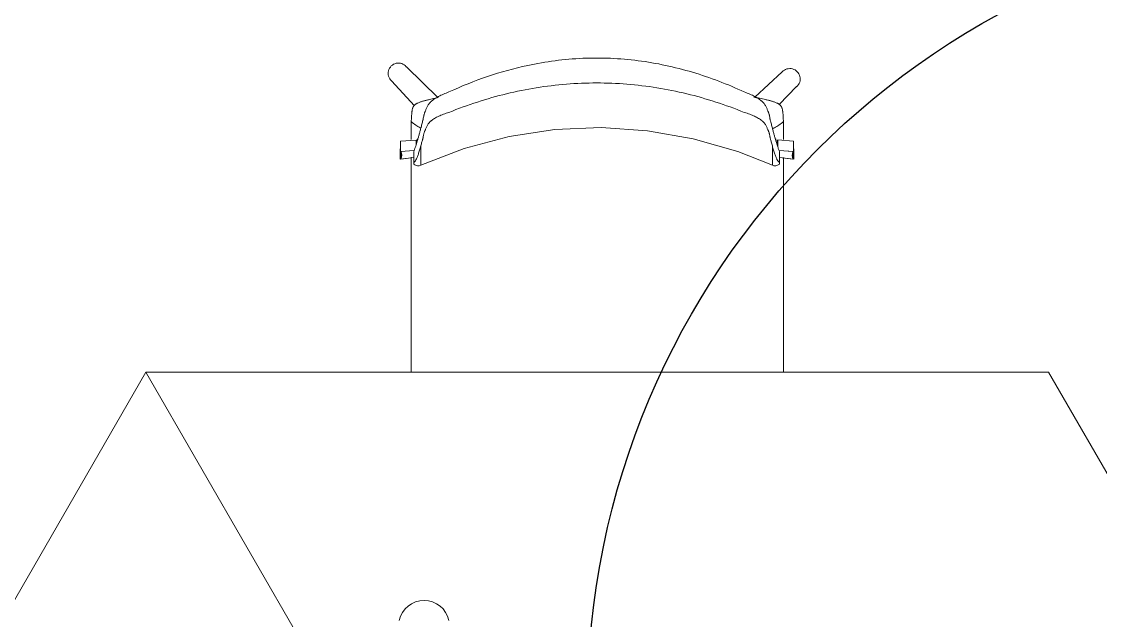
# Model space of a CAD drawing. Header units: millimetres. Extents: x 155920 to 295199, y -4084 to 97293.
# Drawn here: x 175965 to 177339, y 24574 to 25336 of the extents above; entities that cross this region are included whole.
import ezdxf

# ---------------------------------------------------------------- set-up
doc = ezdxf.new("R2010")
doc.units = ezdxf.units.MM
doc.header["$MEASUREMENT"] = 0
doc.layers.add('A-GENM', color=8, linetype='CONTINUOUS', lineweight=9)
doc.layers.add('I-FURN', color=8, linetype='CONTINUOUS', lineweight=9)
doc.layers.add('Social Distancing', color=7, linetype='CONTINUOUS')

msp = doc.modelspace()

# ---------------------------------------------------------------- linework, layer by layer
at = {"layer": 'A-GENM'}
msp.add_arc((176477.6, 24567), 32.5, 12.6804, 167.3196, dxfattribs=at)
at = {"layer": 'I-FURN'}
for p, q in [((176495.6, 25239.6), (176455, 25279.1)), ((176934, 25272.4), (176898.9, 25240.2)), ((176436.3, 25260.9), (176465.3, 25229.3)), ((176930.1, 25230.9), (176952.2, 25253.7)), ((176585.8, 25190), (176644.2, 25198.9)), ((176644.2, 25198.9), (176703.3, 25201.5)), ((176703.3, 25201.5), (176762.3, 25197.6)), ((176762.3, 25197.6), (176820.6, 25187.4)), ((176447.6, 25184.4), (176467.5, 25185.7)), ((176447.6, 25171.1), (176447.6, 25184.4)), ((176467.5, 25185.7), (176467.5, 25179.8)), ((176468.4, 25185.8), (176468.4, 25182.8)), ((176528.7, 25174.8), (176585.8, 25190)), ((176820.6, 25187.4), (176877.4, 25171)), ((176927.4, 25179.8), (176927.4, 25185.7)), ((176928.3, 25185.8), (176948.2, 25184.4)), ((176928.3, 25176.9), (176928.3, 25185.8)), ((176948.2, 25184.4), (176948.2, 25171.1)), ((176447.2, 25174.7), (176447.2, 25161.3)), ((176464.9, 25172.2), (176447.6, 25171.1)), ((176464.4, 25157.2), (176464.4, 25170.8)), ((176473.5, 25153.5), (176528.7, 25174.8)), ((176877.4, 25171), (176921.3, 25153.5)), ((176948.2, 25171.1), (176929.9, 25172.3)), ((176947.3, 25171.1), (176929.9, 25172.2)), ((176930.4, 25157.2), (176930.4, 25170.8)), ((176948.5, 25161.4), (176948.5, 25174.7)), ((176447.2, 25161.3), (176464.4, 25163.4)), ((176448.2, 25161.4), (176464.4, 25163.3)), ((176464.4, 25155.1), (176466, 25154)), ((176466, 25154), (176467.7, 25153.3)), ((176467.7, 25153.3), (176469.2, 25153)), ((176469.2, 25153), (176471.5, 25153)), ((176471.5, 25153), (176473.5, 25153.5)), ((176923.4, 25153), (176921.3, 25153.5)), ((176925.7, 25153), (176923.4, 25153)), ((176927.1, 25153.3), (176925.7, 25153)), ((176928.9, 25154), (176927.1, 25153.3)), ((176930.4, 25155.1), (176928.9, 25154)), ((176930.4, 25163.5), (176948.5, 25161.4)), ((176930.4, 25163.4), (176947.6, 25161.3)), ((176123.2, 24890.1), (175548.2, 23894.1)), ((176678.2, 23928.8), (176123.2, 24890.1)), ((177273.2, 24890.1), (176123.2, 24890.1)), ((176123.2, 24890.1), (176678.2, 23928.8)), ((177848.2, 23894.2), (177273.2, 24890.1))]:
    msp.add_line(p, q, dxfattribs=at)
for centre, start, end in [((176445, 25270.6), 40.4176, 228.0338), ((176943.7, 25263.6), 310.3941, 138.0104)]:
    msp.add_arc(centre, 13.1, start, end, dxfattribs=at)
for centre, start_param, end_param in [((176430.8, 25180.1), 5.960696, 6.044337), ((176430.8, 25166.7), 5.960696, 6.540192), ((176431.7, 25166.8), 5.960696, 6.540192), ((176964.1, 25166.7), 2.884586, 3.464082), ((176965, 25166.8), 2.884586, 3.464082), ((176965, 25180.1), 3.380441, 3.464082)]:
    msp.add_ellipse(centre, major_axis=(17.4, 0), ratio=0.978487, start_param=start_param, end_param=end_param, dxfattribs=at)
for points, knots in [([(176509.3, 25246.9), (176525.3, 25254.4), (176558.2, 25267.5), (176615.1, 25283.3), (176679.6, 25291.8), (176750.6, 25288.7), (176808.4, 25276.2), (176853.1, 25261), (176874.8, 25251.9), (176885.6, 25246.9)], [-1, -1, -1, -1, -0.863636, -0.727273, -0.545455, -0.363636, -0.181818, -0.090909, 0, 0, 0, 0]), ([(176885.6, 25220.8), (176873.6, 25225.7), (176849.5, 25234.5), (176799.9, 25248.6), (176736.2, 25258.9), (176658.7, 25258.9), (176595, 25248.6), (176545.4, 25234.5), (176521.2, 25225.7), (176509.3, 25220.8)], [-1, -1, -1, -1, -0.9, -0.8, -0.6, -0.4, -0.2, -0.1, 0, 0, 0, 0]), ([(176461.2, 25209.1), (176461.3, 25210.2), (176461.4, 25211.9), (176461.5, 25213.8), (176461.6, 25214.9), (176461.6, 25215.7), (176461.7, 25216.5), (176461.8, 25217.5), (176461.9, 25218.8), (176462, 25220), (176462.1, 25220.9), (176462.1, 25221.4), (176462.2, 25221.8), (176462.2, 25222.2), (176462.3, 25222.7), (176462.4, 25223.6), (176462.6, 25224.8), (176463, 25226.1), (176463.4, 25227.3), (176464, 25228.6), (176464.9, 25229.7), (176465.9, 25230.7), (176466.8, 25231.3), (176467.5, 25231.7), (176468.1, 25232.1), (176469.1, 25232.6), (176470.4, 25233.2), (176472.1, 25233.9), (176473.9, 25234.5), (176475.6, 25235), (176477.2, 25235.5), (176478.8, 25235.9), (176480.5, 25236.3), (176482.3, 25236.8), (176484.8, 25237.4), (176489.2, 25238.4), (176492.9, 25239.2), (176495.3, 25239.7)], [0, 0, 0, 0, 0.0625, 0.09375, 0.109375, 0.125, 0.140625, 0.15625, 0.1875, 0.21875, 0.234375, 0.242188, 0.25, 0.257812, 0.265625, 0.28125, 0.3125, 0.34375, 0.375, 0.40625, 0.4375, 0.46875, 0.484375, 0.5, 0.515625, 0.53125, 0.5625, 0.59375, 0.625, 0.65625, 0.6875, 0.71875, 0.75, 0.78125, 0.8125, 0.875, 1, 1, 1, 1]), ([(176466.9, 25177.9), (176467.5, 25179.8), (176468.6, 25183.1), (176470, 25188.1), (176471.2, 25192.2), (176472.3, 25196.4), (176473.5, 25200.9), (176474.6, 25204.9), (176475.4, 25208.3), (176476, 25210.4), (176476.4, 25212.1), (176476.7, 25213.8), (176477, 25215.5), (176477.4, 25217.3), (176477.7, 25218.6), (176478.1, 25219.8), (176478.4, 25220.6), (176478.6, 25221.1), (176478.7, 25221.5), (176478.9, 25221.9), (176479.1, 25222.4), (176479.5, 25223.3), (176480, 25224.6), (176480.6, 25226.3), (176481.4, 25228), (176482.3, 25229.7), (176483.5, 25231.4), (176484.6, 25232.8), (176485.6, 25233.8), (176486.2, 25234.4), (176486.6, 25234.8), (176487.1, 25235.2), (176487.8, 25235.8), (176489, 25236.7), (176490.8, 25238), (176493.3, 25239.6), (176496.9, 25241.7), (176502, 25244.2), (176506.8, 25246), (176509.3, 25246.9)], [0, 0, 0, 0, 0.142857, 0.214286, 0.285714, 0.357143, 0.428571, 0.5, 0.535714, 0.571429, 0.589286, 0.607143, 0.642857, 0.660714, 0.678571, 0.696429, 0.705357, 0.709821, 0.714286, 0.71875, 0.723214, 0.732143, 0.75, 0.767857, 0.785714, 0.803571, 0.821429, 0.839286, 0.848214, 0.852679, 0.857143, 0.861607, 0.866071, 0.875, 0.892857, 0.910714, 0.928571, 0.964286, 1, 1, 1, 1]), ([(176885.6, 25246.9), (176888.1, 25246), (176892.8, 25244.2), (176897.9, 25241.7), (176901.5, 25239.6), (176904, 25238), (176905.9, 25236.7), (176907.1, 25235.8), (176907.7, 25235.2), (176908.2, 25234.8), (176908.7, 25234.4), (176909.3, 25233.8), (176910.2, 25232.8), (176911.4, 25231.4), (176912.5, 25229.7), (176913.4, 25228), (176914.2, 25226.3), (176914.9, 25224.6), (176915.4, 25223.3), (176915.7, 25222.4), (176915.9, 25221.9), (176916.1, 25221.5), (176916.3, 25221.1), (176916.5, 25220.6), (176916.8, 25219.8), (176917.2, 25218.6), (176917.5, 25217.3), (176917.8, 25215.5), (176918.1, 25213.8), (176918.4, 25212.1), (176918.7, 25210.9), (176919.1, 25209.6), (176919.5, 25207.9), (176920.3, 25204.9), (176921.3, 25200.9), (176922.5, 25196.4), (176923.7, 25192.2), (176924.8, 25188.1), (176925.9, 25184.3), (176927, 25180.9), (176927.6, 25178.9), (176928, 25177.9)], [0, 0, 0, 0, 0.035714, 0.071429, 0.089286, 0.107143, 0.125, 0.133929, 0.138393, 0.142857, 0.147321, 0.151786, 0.160714, 0.178571, 0.196429, 0.214286, 0.232143, 0.25, 0.267857, 0.276786, 0.28125, 0.285714, 0.290179, 0.294643, 0.303571, 0.321429, 0.339286, 0.357143, 0.392857, 0.410714, 0.428571, 0.446429, 0.464286, 0.5, 0.571429, 0.642857, 0.714286, 0.785714, 0.857143, 0.928571, 1, 1, 1, 1]), ([(176901.5, 25239.7), (176903.8, 25239.2), (176907.6, 25238.4), (176912, 25237.4), (176914.4, 25236.8), (176916.3, 25236.3), (176918, 25235.9), (176919.5, 25235.5), (176921.1, 25235), (176922.8, 25234.5), (176924.6, 25233.9), (176926.3, 25233.2), (176927.6, 25232.6), (176928.6, 25232.1), (176929.3, 25231.7), (176930, 25231.3), (176930.8, 25230.7), (176931.8, 25229.7), (176932.7, 25228.6), (176933.3, 25227.3), (176933.8, 25226.1), (176934.1, 25224.8), (176934.3, 25223.6), (176934.4, 25222.7), (176934.5, 25222.2), (176934.6, 25221.8), (176934.6, 25221.4), (176934.7, 25220.9), (176934.8, 25220), (176934.9, 25218.8), (176935, 25217.5), (176935, 25216.5), (176935.1, 25215.7), (176935.2, 25214.9), (176935.2, 25213.8), (176935.3, 25211.9), (176935.4, 25210.2), (176935.5, 25209.1)], [0, 0, 0, 0, 0.125, 0.1875, 0.21875, 0.25, 0.28125, 0.3125, 0.34375, 0.375, 0.40625, 0.4375, 0.46875, 0.484375, 0.5, 0.515625, 0.53125, 0.5625, 0.59375, 0.625, 0.65625, 0.6875, 0.71875, 0.734375, 0.742188, 0.75, 0.757812, 0.765625, 0.78125, 0.8125, 0.84375, 0.859375, 0.875, 0.890625, 0.90625, 0.9375, 1, 1, 1, 1]), ([(176461.2, 25209.1), (176463.1, 25207.5), (176466.9, 25204.7), (176471.2, 25202.1), (176473.5, 25201), (176473.9, 25200.8)], [0, 0, 0, 0, 0.02777778, 0.05555556, 0.06066679, 0.06066679, 0.06066679, 0.06066679]), ([(176509.3, 25220.8), (176506.8, 25220.1), (176502.1, 25218.6), (176497.1, 25216.5), (176493.5, 25214.7), (176491, 25213.3), (176489.2, 25212.1), (176488, 25211.2), (176487.3, 25210.7), (176486.8, 25210.3), (176486.3, 25209.9), (176485.7, 25209.4), (176484.8, 25208.5), (176483.6, 25207.1), (176482.4, 25205.4), (176481.4, 25203.6), (176480.6, 25202), (176479.9, 25200.3), (176479.3, 25199), (176479, 25198.2), (176478.7, 25197.7), (176478.6, 25197.3), (176478.4, 25197), (176478.2, 25196.5), (176477.9, 25195.8), (176477.6, 25194.7), (176477.2, 25193.6), (176476.9, 25192.1), (176476.7, 25190.6), (176476.4, 25189.2), (176476.2, 25188), (176475.8, 25186.8), (176475.4, 25185.2), (176474.6, 25182.4), (176474, 25180), (176473.5, 25178.5)], [0, 0, 0, 0, 0.0625, 0.125, 0.15625, 0.1875, 0.21875, 0.234375, 0.242188, 0.25, 0.257812, 0.265625, 0.28125, 0.3125, 0.34375, 0.375, 0.40625, 0.4375, 0.46875, 0.484375, 0.492188, 0.5, 0.507812, 0.515625, 0.53125, 0.5625, 0.59375, 0.625, 0.6875, 0.71875, 0.75, 0.78125, 0.8125, 0.875, 1, 1, 1, 1]), ([(176921.3, 25178.5), (176920.9, 25180), (176920.2, 25182.4), (176919.4, 25185.2), (176919, 25186.8), (176918.7, 25188), (176918.4, 25189.2), (176918.1, 25190.6), (176917.9, 25192.1), (176917.6, 25193.6), (176917.3, 25194.7), (176916.9, 25195.8), (176916.6, 25196.5), (176916.4, 25197), (176916.3, 25197.3), (176916.1, 25197.7), (176915.9, 25198.2), (176915.5, 25199), (176914.9, 25200.3), (176914.2, 25202), (176913.4, 25203.6), (176912.4, 25205.4), (176911.3, 25207.1), (176910.1, 25208.5), (176909.1, 25209.4), (176908.5, 25209.9), (176908, 25210.3), (176907.5, 25210.7), (176906.9, 25211.2), (176905.7, 25212.1), (176903.8, 25213.3), (176901.3, 25214.7), (176897.7, 25216.5), (176892.7, 25218.6), (176888, 25220.1), (176885.6, 25220.8)], [0, 0, 0, 0, 0.125, 0.1875, 0.21875, 0.25, 0.28125, 0.3125, 0.375, 0.40625, 0.4375, 0.46875, 0.484375, 0.492188, 0.5, 0.507812, 0.515625, 0.53125, 0.5625, 0.59375, 0.625, 0.65625, 0.6875, 0.71875, 0.734375, 0.742188, 0.75, 0.757812, 0.765625, 0.78125, 0.8125, 0.84375, 0.875, 0.9375, 1, 1, 1, 1]), ([(176921.5, 25200.1), (176922.3, 25200.5), (176925.1, 25201.9), (176929.8, 25204.7), (176933.6, 25207.5), (176935.5, 25209.1)], [0.93303317, 0.93303317, 0.93303317, 0.93303317, 0.94444444, 0.97222222, 1, 1, 1, 1]), ([(176473.5, 25154.2), (176473.5, 25154.4), (176473.5, 25155.1), (176473.5, 25157.1), (176473.5, 25161), (176473.5, 25168.2), (176473.5, 25174.7), (176473.5, 25178.5)], [0.4444444, 0.4444444, 0.4444444, 0.4444444, 0.5138889, 0.5833333, 0.7222222, 0.8611111, 1, 1, 1, 1]), ([(176921.3, 25178.5), (176921.3, 25175.5), (176921.3, 25170.1), (176921.3, 25163.7), (176921.3, 25159), (176921.3, 25156.3), (176921.3, 25154.9), (176921.3, 25154.4), (176921.3, 25154.2)], [0, 0, 0, 0, 0.1111111, 0.2222222, 0.3333333, 0.4444444, 0.5, 0.5555556, 0.5555556, 0.5555556, 0.5555556]), ([(176461, 24889.8), (176461, 24889.9), (176461, 24892.6), (176461, 24897.7), (176461, 24905.4), (176461, 24913), (176461, 24923.1), (176461, 24935.5), (176461, 24948), (176461, 24958), (176461, 24965.7), (176461, 24973.3), (176461, 24983.4), (176461, 24995.9), (176461, 25010.9), (176461, 25026), (176461, 25041.2), (176461, 25056.1), (176461, 25068.5), (176461, 25078.5), (176461, 25086.2), (176461, 25093.7), (176461, 25103.6), (176461, 25115.9), (176461, 25128.2), (176461, 25138.3), (176461, 25146.1), (176461, 25153.9), (176461, 25159.7), (176461, 25163), (176461, 25163.7)], [-0.7511307, -0.7511307, -0.7511307, -0.7511307, -0.75, -0.7321429, -0.7142857, -0.6964286, -0.6785714, -0.6428571, -0.6071429, -0.5892857, -0.5714286, -0.5535714, -0.5357143, -0.5, -0.4642857, -0.4285714, -0.3928571, -0.3571429, -0.3214286, -0.3035714, -0.2857143, -0.2678571, -0.25, -0.2142857, -0.1785714, -0.1607143, -0.1428571, -0.125, -0.1071429, -0.1022726, -0.1022726, -0.1022726, -0.1022726]), ([(176464.4, 25157.2), (176464.4, 25156.6), (176464.4, 25155.8), (176464.4, 25155.1), (176464.4, 25155), (176464.4, 25155.7), (176464.4, 25156.4), (176464.4, 25156.8)], [0, 0, 0, 0, 0.125, 0.25, 0.375, 0.5, 0.5828112, 0.5828112, 0.5828112, 0.5828112]), ([(176930.4, 25156.8), (176930.4, 25156.4), (176930.4, 25155.6), (176930.4, 25155), (176930.4, 25155.1), (176930.4, 25155.8), (176930.4, 25156.6), (176930.4, 25157.2)], [0.4162183, 0.4162183, 0.4162183, 0.4162183, 0.5, 0.625, 0.75, 0.875, 1, 1, 1, 1]), ([(176935.7, 25163.6), (176935.7, 25163.2), (176935.7, 25157.6), (176935.7, 25146.8), (176935.7, 25131.4), (176935.7, 25116.4), (176935.7, 25103.9), (176935.7, 25093.8), (176935.7, 25086.1), (176935.7, 25078.5), (176935.7, 25068.4), (176935.7, 25055.9), (176935.7, 25043.5), (176935.7, 25033.5), (176935.7, 25025.9), (176935.7, 25018.3), (176935.7, 25008.4), (176935.7, 24996), (176935.7, 24983.6), (176935.7, 24973.6), (176935.7, 24966), (176935.7, 24958.4), (176935.7, 24948.3), (176935.7, 24935.7), (176935.7, 24920.6), (176935.7, 24905.2), (176935.7, 24895), (176935.7, 24889.9), (176935.7, 24889.8)], [-0.896036, -0.896036, -0.896036, -0.896036, -0.8928571, -0.8571429, -0.8214286, -0.7857143, -0.75, -0.7321429, -0.7142857, -0.6964286, -0.6785714, -0.6428571, -0.6071429, -0.5892857, -0.5714286, -0.5535714, -0.5357143, -0.5, -0.4642857, -0.4464286, -0.4285714, -0.4107143, -0.3928571, -0.3571429, -0.3214286, -0.2857143, -0.25, -0.2493139, -0.2493139, -0.2493139, -0.2493139])]:
    msp.add_open_spline(points, degree=3, knots=knots, dxfattribs=at)
for points in [[(176901.5, 25239.7), (176900.2, 25239.9), (176899, 25240.2), (176897.8, 25240.4)], [(176897.9, 25240.4), (176899.1, 25240.2), (176900.3, 25239.9), (176901.5, 25239.7)], [(176461, 25205.3), (176461.1, 25205.9), (176461.1, 25207.2), (176461.2, 25208.5), (176461.2, 25209.1)], [(176935.5, 25209.1), (176935.5, 25208.5), (176935.6, 25207.2), (176935.7, 25205.9), (176935.7, 25205.3)], [(176461, 25186.3), (176461, 25192.8), (176461, 25199.1), (176461, 25205.3)], [(176935.7, 25205.3), (176935.7, 25199.2), (176935.7, 25192.9), (176935.7, 25186.4)], [(176469.8, 25187.3), (176469.4, 25187.1), (176469, 25186.8), (176468.6, 25186.5)], [(176926.2, 25186.5), (176925.9, 25186.8), (176925.5, 25187.1), (176925.1, 25187.3)], [(176473.5, 25178.5), (176473, 25176.4), (176471.9, 25172.6), (176470.3, 25167.7), (176468.7, 25163.5), (176467.3, 25160.2), (176465.8, 25158.1), (176464.9, 25157.3), (176464.4, 25157.2)], [(176464.4, 25170.8), (176464.8, 25171.9), (176465.6, 25174.1), (176466.4, 25176.6), (176466.9, 25177.9)], [(176930.4, 25157.2), (176930, 25157.3), (176929.1, 25158.1), (176927.6, 25160.2), (176926.1, 25163.5), (176924.6, 25167.7), (176922.9, 25172.6), (176921.8, 25176.4), (176921.3, 25178.5)], [(176928, 25177.9), (176928.4, 25176.6), (176929.2, 25174.1), (176930, 25171.9), (176930.4, 25170.8)]]:
    msp.add_open_spline(points, degree=3, dxfattribs=at)
at = {"layer": 'Social Distancing'}
msp.add_circle((177685.8, 24466.4), 1000, dxfattribs=at)

doc.saveas('drawing.dxf')
